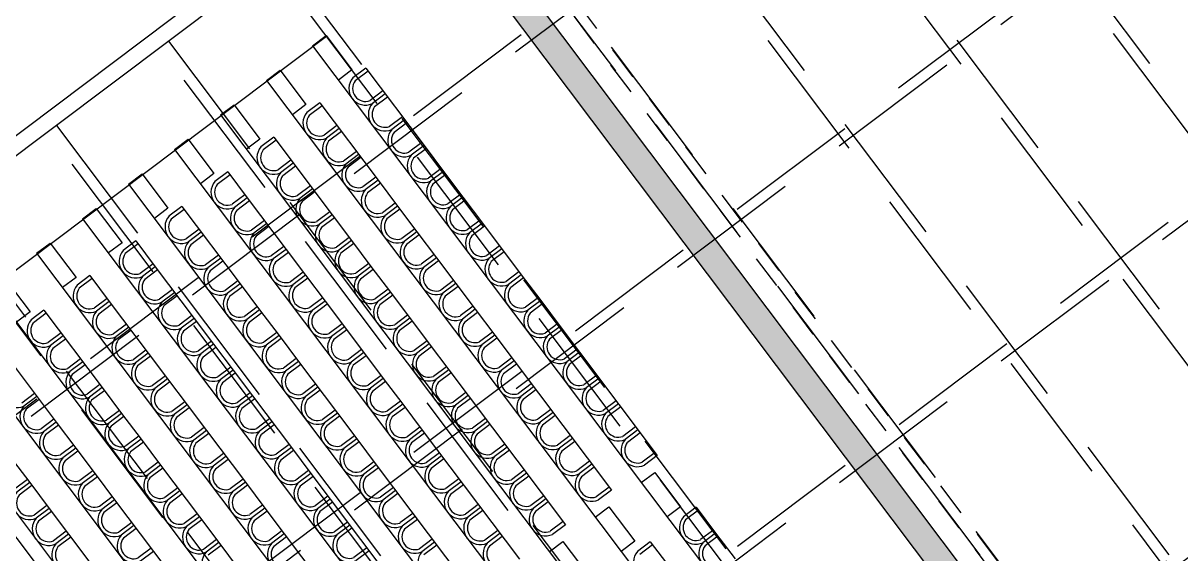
# Model space of a CAD drawing. Header units: millimetres. Extents: x -17017 to 2697, y 1903 to 18260.
# Drawn here: x -16983.347 to -16979.051, y 18229.676 to 18231.647 of the extents above; entities that cross this region are included whole.
import ezdxf

# ---------------------------------------------------------------- set-up
doc = ezdxf.new("R2010")
doc.units = ezdxf.units.MM
doc.linetypes.add('DASHED', pattern=[0.75, 0.5, -0.25])
doc.linetypes.add('HIDDEN2', pattern=[0.1875, 0.125, -0.0625])
doc.layers.add('1', color=7, linetype='Continuous')
doc.layers.add('red', color=1, linetype='Continuous')

msp = doc.modelspace()

# ---------------------------------------------------------------- hatches: boundary and pattern name
at = {"layer": '1'}
h = msp.add_hatch(dxfattribs=at)
h.set_pattern_fill('AR-CONC', color=256, scale=0.00122, angle=-53.0461)
h.set_pattern_definition([(356.953904, (-17859.29376, 18460.3556), (0.118080316, -0.189306723), [0.023241, -0.255651]), (301.953904, (-17859.29376, 18460.3556), (0.16041764, 0.17448658), [0.0185928, -0.20452151]), (47.40535, (-17859.28392, 18460.33982), (0.278497947, -0.01482015), [0.01975181, -0.2172701]), (353.138104, (-17859.24423, 18460.39286), (0.15782941, -0.29511704), [0.0348615, -0.3834765]), (43.58946, (-17859.23108, 18460.36827), (0.41534145, -0.0499816), [0.02962773, -0.32590544]), (298.138055, (-17859.24423, 18460.39286), (0.41534145, -0.0499816), [0.02788916, -0.30678087]), (327.953904, (-17859.23798, 18460.35878), (0.011497605, -0.222817153), [0.023241, -0.255651]), (272.953904, (-17859.23798, 18460.35878), (0.224897057, 0.074836633), [0.0185928, -0.2045208]), (18.40535, (-17859.23702, 18460.34021), (0.236394663, -0.14798052), [0.01975181, -0.217269724]), (344.453904, (-17859.29376, 18460.3556), (0.0847001555, 0.0590040615), [0, -0.20204176, 0, -0.2076196, 0, -0.2052955]), (314.453904, (-17859.29376, 18460.3556), (0.146676176, 0.008331254), [0, -0.11837416, 0, -0.19739356, 0, -0.0782447]), (274.453904, (-17859.3353, 18460.41082), (0.093861139, -0.13639239), [0, -0.07747, 0, -0.2417064, 0, -0.3207258]), (264.453904, (-17859.35393, 18460.43558), (0.133431357, -0.12576639), [0, -0.100711, 0, -0.16051784, 0, -0.2277618])])
h.paths.add_polyline_path([(-16981.2927, 18232.094), (-16981.3529, 18232.1739), (-16981.7045, 18231.9094), (-16978.5878, 18227.7665), (-16978.5079, 18227.8266), (-16981.5644, 18231.8896)])
h.paths.add_polyline_path([(-16981.3209, 18232.1979), (-16981.2608, 18232.118), (-16979.3269, 18233.5729), (-16976.2704, 18229.5099), (-16976.1904, 18229.57), (-16979.3071, 18233.7129)])

# ---------------------------------------------------------------- linework, layer by layer
for p, q in [((-16982.3851, 18231.973), (-16983.8135, 18230.8984)), ((-16982.3011, 18231.9611), (-16983.7775, 18230.8504)), ((-16978.5878, 18227.7665), (-16981.7045, 18231.9094)), ((-16978.5079, 18227.8266), (-16981.5644, 18231.8896)), ((-16984.6498, 18229.7715), (-16982.2213, 18231.5984)), ((-16982.2734, 18231.5628), (-16978.2286, 18226.1861)), ((-16982.0759, 18231.4798), (-16982.1235, 18231.4439)), ((-16982.0759, 18231.4798), (-16982.1235, 18231.444)), ((-16982.0674, 18231.4686), (-16982.1151, 18231.4327)), ((-16982.0759, 18231.4798), (-16981.8595, 18231.1921)), ((-16982.444, 18231.4344), (-16978.3992, 18226.0578)), ((-16982.0122, 18231.3951), (-16982.0598, 18231.3593)), ((-16982.0037, 18231.3839), (-16982.0514, 18231.348)), ((-16982.0037, 18231.3839), (-16982.0514, 18231.3481)), ((-16982.2465, 18231.3514), (-16982.2942, 18231.3156)), ((-16982.2465, 18231.3514), (-16982.2942, 18231.3156)), ((-16982.2381, 18231.3402), (-16982.2857, 18231.3044)), ((-16982.2465, 18231.3514), (-16982.0301, 18231.0638)), ((-16981.9953, 18231.3727), (-16982.043, 18231.3368)), ((-16982.6147, 18231.306), (-16978.5699, 18225.9294)), ((-16981.94, 18231.2992), (-16981.9877, 18231.2634)), ((-16982.1828, 18231.2668), (-16982.2305, 18231.2309)), ((-16982.1744, 18231.2555), (-16982.222, 18231.2197)), ((-16982.1744, 18231.2555), (-16982.222, 18231.2197)), ((-16981.9316, 18231.288), (-16981.9793, 18231.2522)), ((-16981.9316, 18231.288), (-16981.9793, 18231.2522)), ((-16981.9232, 18231.2768), (-16981.9708, 18231.241)), ((-16982.4171, 18231.2231), (-16982.4648, 18231.1872)), ((-16982.4171, 18231.2231), (-16982.4648, 18231.1872)), ((-16982.4087, 18231.2119), (-16982.4564, 18231.176)), ((-16982.4171, 18231.2231), (-16982.2007, 18230.9354)), ((-16982.1659, 18231.2443), (-16982.2136, 18231.2085)), ((-16982.7853, 18231.1777), (-16978.7405, 18225.801)), ((-16982.1107, 18231.1709), (-16982.1583, 18231.135)), ((-16981.8679, 18231.2033), (-16981.9155, 18231.1675)), ((-16981.8594, 18231.1921), (-16981.9071, 18231.1563)), ((-16981.8595, 18231.1921), (-16981.9071, 18231.1563)), ((-16981.851, 18231.1809), (-16981.8987, 18231.145)), ((-16981.8595, 18231.1921), (-16981.7873, 18231.0962)), ((-16982.3534, 18231.1384), (-16982.4011, 18231.1025)), ((-16982.345, 18231.1272), (-16982.3927, 18231.0913)), ((-16982.345, 18231.1272), (-16982.3927, 18231.0913)), ((-16982.1022, 18231.1597), (-16982.1499, 18231.1238)), ((-16982.1022, 18231.1597), (-16982.1499, 18231.1238)), ((-16982.0938, 18231.1484), (-16982.1415, 18231.1126)), ((-16982.5878, 18231.0947), (-16982.6354, 18231.0588)), ((-16982.5878, 18231.0947), (-16982.6354, 18231.0589)), ((-16982.5793, 18231.0835), (-16982.627, 18231.0476)), ((-16982.5878, 18231.0947), (-16982.5156, 18230.9988)), ((-16982.3366, 18231.116), (-16982.3842, 18231.0801)), ((-16981.7958, 18231.1074), (-16981.8434, 18231.0716)), ((-16981.7873, 18231.0962), (-16981.835, 18231.0604)), ((-16981.7873, 18231.0962), (-16981.835, 18231.0604)), ((-16981.7789, 18231.085), (-16981.8266, 18231.0491)), ((-16981.7873, 18231.0962), (-16981.7152, 18231.0003)), ((-16982.956, 18231.0493), (-16978.9111, 18225.6727)), ((-16982.2813, 18231.0425), (-16982.329, 18231.0066)), ((-16982.0385, 18231.075), (-16982.0862, 18231.0391)), ((-16982.0301, 18231.0638), (-16982.0778, 18231.0279)), ((-16982.0301, 18231.0638), (-16982.0777, 18231.0279)), ((-16982.0217, 18231.0525), (-16982.0693, 18231.0167)), ((-16982.0301, 18231.0637), (-16981.958, 18230.9678)), ((-16982.5241, 18231.01), (-16982.5717, 18230.9742)), ((-16982.5156, 18230.9988), (-16982.5633, 18230.9629)), ((-16982.5156, 18230.9988), (-16982.5633, 18230.963)), ((-16982.5156, 18230.9988), (-16982.3714, 18230.807)), ((-16982.2729, 18231.0313), (-16982.3205, 18230.9954)), ((-16982.2729, 18231.0313), (-16982.3205, 18230.9954)), ((-16982.2644, 18231.0201), (-16982.3121, 18230.9842)), ((-16981.7236, 18231.0115), (-16981.7713, 18230.9757)), ((-16981.7152, 18231.0003), (-16981.7629, 18230.9645)), ((-16981.7152, 18231.0003), (-16981.7629, 18230.9645)), ((-16981.7152, 18231.0003), (-16981.6431, 18230.9044)), ((-16982.7584, 18230.9663), (-16982.8061, 18230.9305)), ((-16982.7584, 18230.9663), (-16982.8061, 18230.9305)), ((-16982.75, 18230.9551), (-16982.7976, 18230.9193)), ((-16982.7584, 18230.9663), (-16982.542, 18230.6786)), ((-16982.5072, 18230.9876), (-16982.5549, 18230.9517)), ((-16981.9664, 18230.9791), (-16982.0141, 18230.9432)), ((-16981.958, 18230.9679), (-16982.0056, 18230.932)), ((-16981.958, 18230.9678), (-16982.0056, 18230.932)), ((-16981.9495, 18230.9566), (-16981.9972, 18230.9208)), ((-16981.958, 18230.9678), (-16981.8858, 18230.8719)), ((-16981.7068, 18230.9891), (-16981.7544, 18230.9532)), ((-16983.1266, 18230.9209), (-16979.0818, 18225.5443)), ((-16982.4519, 18230.9141), (-16982.4996, 18230.8783)), ((-16982.2092, 18230.9466), (-16982.2568, 18230.9107)), ((-16982.2007, 18230.9354), (-16982.2484, 18230.8995)), ((-16982.2007, 18230.9354), (-16982.2484, 18230.8995)), ((-16982.1923, 18230.9242), (-16982.24, 18230.8883)), ((-16982.2007, 18230.9354), (-16982.1286, 18230.8395)), ((-16981.6515, 18230.9156), (-16981.6992, 18230.8798)), ((-16982.6947, 18230.8816), (-16982.7424, 18230.8458)), ((-16982.6863, 18230.8704), (-16982.7339, 18230.8346)), ((-16982.6863, 18230.8704), (-16982.7339, 18230.8346)), ((-16982.4435, 18230.9029), (-16982.4912, 18230.8671)), ((-16982.4435, 18230.9029), (-16982.4912, 18230.8671)), ((-16982.4351, 18230.8917), (-16982.4827, 18230.8558)), ((-16981.8943, 18230.8832), (-16981.9419, 18230.8473)), ((-16981.8858, 18230.872), (-16981.9335, 18230.8361)), ((-16981.8858, 18230.8719), (-16981.9335, 18230.8361)), ((-16981.8858, 18230.8719), (-16981.8137, 18230.776)), ((-16981.6431, 18230.9044), (-16981.6907, 18230.8686)), ((-16981.643, 18230.9044), (-16981.6907, 18230.8686)), ((-16981.6346, 18230.8932), (-16981.6823, 18230.8574)), ((-16981.6431, 18230.9044), (-16981.4988, 18230.7126)), ((-16982.9289, 18230.8381), (-16982.9766, 18230.8022)), ((-16982.9289, 18230.8381), (-16982.9766, 18230.8022)), ((-16982.9205, 18230.8269), (-16982.9681, 18230.791)), ((-16982.9289, 18230.8381), (-16982.8568, 18230.7422)), ((-16982.6778, 18230.8592), (-16982.7255, 18230.8234)), ((-16982.137, 18230.8507), (-16982.1847, 18230.8148)), ((-16982.1286, 18230.8395), (-16982.1763, 18230.8036)), ((-16982.1286, 18230.8395), (-16982.1763, 18230.8036)), ((-16982.1202, 18230.8283), (-16982.1678, 18230.7924)), ((-16982.1286, 18230.8395), (-16982.0565, 18230.7436)), ((-16981.8774, 18230.8607), (-16981.9251, 18230.8249)), ((-16983.2972, 18230.7926), (-16979.2524, 18225.4159)), ((-16982.6226, 18230.7858), (-16982.6702, 18230.7499)), ((-16982.3798, 18230.8182), (-16982.4275, 18230.7824)), ((-16982.3714, 18230.807), (-16982.419, 18230.7712)), ((-16982.3714, 18230.807), (-16982.419, 18230.7712)), ((-16982.3629, 18230.7958), (-16982.4106, 18230.7599)), ((-16982.3714, 18230.807), (-16982.2992, 18230.7111)), ((-16981.8221, 18230.7873), (-16981.8698, 18230.7514)), ((-16981.5793, 18230.8197), (-16981.627, 18230.7839)), ((-16981.5709, 18230.8085), (-16981.6186, 18230.7727)), ((-16981.5709, 18230.8085), (-16981.6186, 18230.7727)), ((-16981.5625, 18230.7973), (-16981.6101, 18230.7615)), ((-16982.8652, 18230.7534), (-16982.9128, 18230.7175)), ((-16982.8569, 18230.7421), (-16982.9046, 18230.7062)), ((-16982.8569, 18230.7421), (-16982.9046, 18230.7062)), ((-16982.8569, 18230.7421), (-16982.7126, 18230.5503)), ((-16982.6141, 18230.7746), (-16982.6618, 18230.7387)), ((-16982.6141, 18230.7746), (-16982.6618, 18230.7387)), ((-16982.6057, 18230.7633), (-16982.6534, 18230.7275)), ((-16982.0649, 18230.7548), (-16982.1126, 18230.7189)), ((-16982.0565, 18230.7436), (-16982.1041, 18230.7077)), ((-16982.0565, 18230.7436), (-16982.1041, 18230.7077)), ((-16982.0565, 18230.7436), (-16981.9843, 18230.6477)), ((-16981.8137, 18230.7761), (-16981.8614, 18230.7402)), ((-16981.8137, 18230.7761), (-16981.8613, 18230.7402)), ((-16981.8053, 18230.7648), (-16981.8529, 18230.729)), ((-16981.8137, 18230.7761), (-16981.6694, 18230.5843)), ((-16983.0997, 18230.7096), (-16983.1473, 18230.6737)), ((-16983.0997, 18230.7096), (-16983.1473, 18230.6738)), ((-16983.0912, 18230.6984), (-16983.1389, 18230.6625)), ((-16983.0997, 18230.7096), (-16983.0275, 18230.6137)), ((-16982.8485, 18230.7309), (-16982.8961, 18230.695)), ((-16982.3077, 18230.7223), (-16982.3553, 18230.6865)), ((-16982.2992, 18230.7111), (-16982.3469, 18230.6753)), ((-16982.2992, 18230.7111), (-16982.3469, 18230.6753)), ((-16982.2908, 18230.6999), (-16982.3385, 18230.664)), ((-16982.2992, 18230.7111), (-16982.2271, 18230.6152)), ((-16982.048, 18230.7324), (-16982.0957, 18230.6965)), ((-16981.5072, 18230.7238), (-16981.5549, 18230.688)), ((-16981.4988, 18230.7126), (-16981.5464, 18230.6768)), ((-16981.4988, 18230.7126), (-16981.5464, 18230.6768)), ((-16981.4904, 18230.7014), (-16981.538, 18230.6656)), ((-16981.4988, 18230.7126), (-16981.4266, 18230.6167)), ((-16983.4679, 18230.6642), (-16979.4231, 18225.2876)), ((-16982.7932, 18230.6574), (-16982.8409, 18230.6215)), ((-16982.5504, 18230.6899), (-16982.5981, 18230.654)), ((-16982.542, 18230.6787), (-16982.5897, 18230.6428)), ((-16982.542, 18230.6786), (-16982.5897, 18230.6428)), ((-16982.5336, 18230.6674), (-16982.5812, 18230.6316)), ((-16982.542, 18230.6786), (-16982.4699, 18230.5827)), ((-16981.9928, 18230.6589), (-16982.0404, 18230.623)), ((-16981.75, 18230.6914), (-16981.7976, 18230.6555)), ((-16981.7415, 18230.6802), (-16981.7892, 18230.6443)), ((-16981.7415, 18230.6802), (-16981.7892, 18230.6443)), ((-16981.7331, 18230.6689), (-16981.7808, 18230.6331)), ((-16983.036, 18230.6249), (-16983.0836, 18230.5891)), ((-16983.0275, 18230.6137), (-16983.0752, 18230.5778)), ((-16983.0275, 18230.6137), (-16983.0752, 18230.5779)), ((-16983.0275, 18230.6137), (-16982.8833, 18230.4219)), ((-16982.7848, 18230.6462), (-16982.8324, 18230.6103)), ((-16982.7848, 18230.6462), (-16982.8324, 18230.6103)), ((-16982.7763, 18230.635), (-16982.824, 18230.5991)), ((-16982.2355, 18230.6264), (-16982.2832, 18230.5906)), ((-16982.2271, 18230.6152), (-16982.2748, 18230.5794)), ((-16982.2271, 18230.6152), (-16982.2748, 18230.5794)), ((-16982.2271, 18230.6152), (-16982.155, 18230.5193)), ((-16981.9843, 18230.6477), (-16982.032, 18230.6118)), ((-16981.9843, 18230.6477), (-16982.032, 18230.6118)), ((-16981.9759, 18230.6365), (-16982.0235, 18230.6006)), ((-16981.9843, 18230.6477), (-16981.84, 18230.4559)), ((-16981.4351, 18230.6279), (-16981.4827, 18230.5921)), ((-16981.4266, 18230.6167), (-16981.4743, 18230.5809)), ((-16981.4266, 18230.6167), (-16981.4743, 18230.5809)), ((-16981.4266, 18230.6167), (-16981.3545, 18230.5208)), ((-16983.2703, 18230.5812), (-16983.318, 18230.5454)), ((-16983.2703, 18230.5812), (-16983.318, 18230.5454)), ((-16983.2619, 18230.57), (-16983.3095, 18230.5342)), ((-16983.2703, 18230.5812), (-16983.0539, 18230.2935)), ((-16983.0191, 18230.6025), (-16983.0668, 18230.5666)), ((-16982.4783, 18230.594), (-16982.526, 18230.5581)), ((-16982.4699, 18230.5828), (-16982.5175, 18230.5469)), ((-16982.4699, 18230.5827), (-16982.5175, 18230.5469)), ((-16982.4614, 18230.5715), (-16982.5091, 18230.5357)), ((-16982.4699, 18230.5827), (-16982.3977, 18230.4868)), ((-16982.2187, 18230.604), (-16982.2663, 18230.5681)), ((-16981.6778, 18230.5955), (-16981.7255, 18230.5596)), ((-16981.6694, 18230.5843), (-16981.7171, 18230.5484)), ((-16981.6694, 18230.5843), (-16981.7171, 18230.5484)), ((-16981.661, 18230.573), (-16981.7086, 18230.5372)), ((-16981.6694, 18230.5843), (-16981.5973, 18230.4884)), ((-16981.4182, 18230.6055), (-16981.4659, 18230.5697)), ((-16983.6385, 18230.5358), (-16979.5937, 18225.1592)), ((-16982.9638, 18230.529), (-16983.0115, 18230.4932)), ((-16982.7211, 18230.5615), (-16982.7687, 18230.5256)), ((-16982.7126, 18230.5503), (-16982.7603, 18230.5144)), ((-16982.7126, 18230.5503), (-16982.7603, 18230.5144)), ((-16982.7042, 18230.5391), (-16982.7519, 18230.5032)), ((-16982.7126, 18230.5503), (-16982.6405, 18230.4544)), ((-16982.1634, 18230.5305), (-16982.2111, 18230.4947)), ((-16981.9206, 18230.563), (-16981.9683, 18230.5272)), ((-16981.9122, 18230.5518), (-16981.9598, 18230.5159)), ((-16981.9122, 18230.5518), (-16981.9598, 18230.5159)), ((-16981.9038, 18230.5406), (-16981.9514, 18230.5047)), ((-16981.3629, 18230.5321), (-16981.4106, 18230.4962)), ((-16983.2066, 18230.4965), (-16983.2543, 18230.4607)), ((-16983.1982, 18230.4853), (-16983.2458, 18230.4495)), ((-16983.1982, 18230.4853), (-16983.2458, 18230.4495)), ((-16982.9554, 18230.5178), (-16983.0031, 18230.482)), ((-16982.9554, 18230.5178), (-16983.0031, 18230.482)), ((-16982.947, 18230.5066), (-16982.9946, 18230.4707)), ((-16982.4062, 18230.4981), (-16982.4538, 18230.4622)), ((-16982.3977, 18230.4869), (-16982.4454, 18230.451)), ((-16982.3977, 18230.4868), (-16982.4454, 18230.451)), ((-16982.3977, 18230.4868), (-16982.3256, 18230.3909)), ((-16982.155, 18230.5193), (-16982.2026, 18230.4835)), ((-16982.1549, 18230.5193), (-16982.2026, 18230.4835)), ((-16982.1465, 18230.5081), (-16982.1942, 18230.4723)), ((-16982.155, 18230.5193), (-16982.0107, 18230.3275)), ((-16981.6057, 18230.4996), (-16981.6534, 18230.4637)), ((-16981.5973, 18230.4884), (-16981.6449, 18230.4525)), ((-16981.5973, 18230.4884), (-16981.6449, 18230.4525)), ((-16981.5973, 18230.4884), (-16981.5251, 18230.3925)), ((-16981.3545, 18230.5209), (-16981.4021, 18230.485)), ((-16981.3545, 18230.5209), (-16981.4021, 18230.485)), ((-16981.346, 18230.5096), (-16981.3937, 18230.4738)), ((-16981.3545, 18230.5209), (-16981.2823, 18230.425)), ((-16983.441, 18230.4529), (-16983.2245, 18230.1652)), ((-16983.1897, 18230.4741), (-16983.2374, 18230.4383)), ((-16982.6489, 18230.4656), (-16982.6966, 18230.4297)), ((-16982.6405, 18230.4544), (-16982.6882, 18230.4185)), ((-16982.6405, 18230.4544), (-16982.6882, 18230.4185)), ((-16982.6321, 18230.4432), (-16982.6797, 18230.4073)), ((-16982.6405, 18230.4544), (-16982.5684, 18230.3585)), ((-16982.3893, 18230.4756), (-16982.437, 18230.4398)), ((-16981.8485, 18230.4671), (-16981.8961, 18230.4313)), ((-16981.84, 18230.4559), (-16981.8877, 18230.42)), ((-16981.84, 18230.4559), (-16981.8877, 18230.42)), ((-16981.8316, 18230.4447), (-16981.8793, 18230.4088)), ((-16981.8401, 18230.4559), (-16981.7679, 18230.36)), ((-16981.5888, 18230.4772), (-16981.6365, 18230.4413)), ((-16983.8091, 18230.4075), (-16979.7643, 18225.0308)), ((-16983.1345, 18230.4007), (-16983.1821, 18230.3648)), ((-16982.8917, 18230.4331), (-16982.9394, 18230.3973)), ((-16982.8833, 18230.4219), (-16982.9309, 18230.3861)), ((-16982.8833, 18230.4219), (-16982.9309, 18230.3861)), ((-16982.8748, 18230.4107), (-16982.9225, 18230.3748)), ((-16982.8833, 18230.4219), (-16982.8111, 18230.326)), ((-16982.334, 18230.4022), (-16982.3817, 18230.3663)), ((-16982.0913, 18230.4346), (-16982.1389, 18230.3988)), ((-16982.0828, 18230.4234), (-16982.1305, 18230.3876)), ((-16982.0828, 18230.4234), (-16982.1305, 18230.3876)), ((-16982.0744, 18230.4122), (-16982.122, 18230.3764)), ((-16981.5336, 18230.4037), (-16981.5812, 18230.3678)), ((-16981.2908, 18230.4362), (-16981.3384, 18230.4003)), ((-16981.2823, 18230.425), (-16981.33, 18230.3891)), ((-16981.2823, 18230.425), (-16981.33, 18230.3891)), ((-16981.2739, 18230.4137), (-16981.3216, 18230.3779)), ((-16981.2823, 18230.425), (-16980.9938, 18230.0414)), ((-16983.126, 18230.3894), (-16983.1737, 18230.3536)), ((-16983.126, 18230.3894), (-16983.1737, 18230.3536)), ((-16983.1176, 18230.3782), (-16983.1653, 18230.3424)), ((-16982.5768, 18230.3697), (-16982.6245, 18230.3338)), ((-16982.5684, 18230.3585), (-16982.616, 18230.3226)), ((-16982.5684, 18230.3585), (-16982.616, 18230.3226)), ((-16982.5684, 18230.3585), (-16982.4962, 18230.2626)), ((-16982.3256, 18230.391), (-16982.3733, 18230.3551)), ((-16982.3256, 18230.391), (-16982.3733, 18230.3551)), ((-16982.3172, 18230.3797), (-16982.3648, 18230.3439)), ((-16982.3256, 18230.391), (-16982.1813, 18230.1992)), ((-16981.7763, 18230.3712), (-16981.824, 18230.3354)), ((-16981.7679, 18230.36), (-16981.8156, 18230.3241)), ((-16981.7679, 18230.36), (-16981.8156, 18230.3242)), ((-16981.7679, 18230.36), (-16981.6958, 18230.2641)), ((-16981.5251, 18230.3925), (-16981.5728, 18230.3566)), ((-16981.5251, 18230.3925), (-16981.5728, 18230.3566)), ((-16981.5167, 18230.3813), (-16981.5643, 18230.3454)), ((-16981.5251, 18230.3925), (-16981.1644, 18229.913)), ((-16982.8196, 18230.3372), (-16982.8672, 18230.3014)), ((-16982.8111, 18230.326), (-16982.8588, 18230.2902)), ((-16982.8111, 18230.326), (-16982.8588, 18230.2902)), ((-16982.8027, 18230.3148), (-16982.8504, 18230.2789)), ((-16982.8111, 18230.326), (-16982.739, 18230.2301)), ((-16982.5599, 18230.3473), (-16982.6076, 18230.3114)), ((-16982.0191, 18230.3387), (-16982.0668, 18230.3029)), ((-16982.0107, 18230.3275), (-16982.0583, 18230.2917)), ((-16982.0107, 18230.3275), (-16982.0583, 18230.2917)), ((-16982.0023, 18230.3163), (-16982.0499, 18230.2805)), ((-16982.0107, 18230.3275), (-16981.9385, 18230.2316)), ((-16981.7595, 18230.3488), (-16981.8071, 18230.3129)), ((-16981.4614, 18230.3078), (-16981.5091, 18230.2719)), ((-16981.2186, 18230.3403), (-16981.2663, 18230.3044)), ((-16981.2102, 18230.3291), (-16981.2579, 18230.2932)), ((-16981.2102, 18230.3291), (-16981.2579, 18230.2932)), ((-16981.2018, 18230.3179), (-16981.2494, 18230.282)), ((-16983.3051, 18230.2723), (-16983.3528, 18230.2364)), ((-16983.0623, 18230.3048), (-16983.11, 18230.2689)), ((-16983.0539, 18230.2936), (-16983.1016, 18230.2577)), ((-16983.0539, 18230.2935), (-16983.1016, 18230.2577)), ((-16983.0455, 18230.2823), (-16983.0931, 18230.2465)), ((-16983.0539, 18230.2935), (-16982.9818, 18230.1976)), ((-16982.5047, 18230.2738), (-16982.5523, 18230.2379)), ((-16982.2619, 18230.3063), (-16982.3095, 18230.2704)), ((-16982.2534, 18230.2951), (-16982.3011, 18230.2592)), ((-16982.2534, 18230.2951), (-16982.3011, 18230.2592)), ((-16982.245, 18230.2838), (-16982.2927, 18230.248)), ((-16981.7042, 18230.2753), (-16981.7519, 18230.2395)), ((-16981.453, 18230.2966), (-16981.5006, 18230.2607)), ((-16981.453, 18230.2966), (-16981.5006, 18230.2607)), ((-16981.4445, 18230.2854), (-16981.4922, 18230.2495)), ((-16983.2967, 18230.2611), (-16983.3443, 18230.2252)), ((-16983.2967, 18230.2611), (-16983.3443, 18230.2252)), ((-16983.2882, 18230.2499), (-16983.3359, 18230.214)), ((-16982.7474, 18230.2413), (-16982.7951, 18230.2055)), ((-16982.739, 18230.2301), (-16982.7867, 18230.1943)), ((-16982.739, 18230.2301), (-16982.7867, 18230.1943)), ((-16982.739, 18230.2301), (-16982.6669, 18230.1342)), ((-16982.4962, 18230.2626), (-16982.5439, 18230.2267)), ((-16982.4962, 18230.2626), (-16982.5439, 18230.2267)), ((-16982.4878, 18230.2514), (-16982.5355, 18230.2155)), ((-16982.4962, 18230.2626), (-16982.3519, 18230.0708)), ((-16981.947, 18230.2428), (-16981.9946, 18230.207)), ((-16981.9385, 18230.2316), (-16981.9862, 18230.1958)), ((-16981.9385, 18230.2316), (-16981.9862, 18230.1958)), ((-16981.9385, 18230.2316), (-16981.8664, 18230.1357)), ((-16981.6958, 18230.2641), (-16981.7434, 18230.2283)), ((-16981.6957, 18230.2641), (-16981.7434, 18230.2283)), ((-16981.6873, 18230.2529), (-16981.735, 18230.2171)), ((-16981.6958, 18230.2641), (-16981.335, 18229.7846)), ((-16981.1465, 18230.2444), (-16981.1942, 18230.2085)), ((-16981.1381, 18230.2332), (-16981.1857, 18230.1973)), ((-16981.1381, 18230.2332), (-16981.1857, 18230.1973)), ((-16981.1296, 18230.222), (-16981.1773, 18230.1861)), ((-16982.9902, 18230.2089), (-16983.0379, 18230.173)), ((-16982.9818, 18230.1977), (-16983.0294, 18230.1618)), ((-16982.9818, 18230.1976), (-16983.0294, 18230.1618)), ((-16982.9733, 18230.1864), (-16983.021, 18230.1506)), ((-16982.9818, 18230.1976), (-16982.9096, 18230.1017)), ((-16982.7306, 18230.2189), (-16982.7782, 18230.183)), ((-16982.1897, 18230.2104), (-16982.2374, 18230.1745)), ((-16982.1813, 18230.1992), (-16982.229, 18230.1633)), ((-16982.1813, 18230.1992), (-16982.229, 18230.1633)), ((-16982.1729, 18230.1879), (-16982.2205, 18230.1521)), ((-16982.1813, 18230.1992), (-16982.1092, 18230.1033)), ((-16981.9301, 18230.2204), (-16981.9778, 18230.1846)), ((-16981.632, 18230.1794), (-16981.6797, 18230.1436)), ((-16981.3893, 18230.2119), (-16981.4369, 18230.1761)), ((-16981.3808, 18230.2007), (-16981.4285, 18230.1648)), ((-16981.3808, 18230.2007), (-16981.4285, 18230.1648)), ((-16981.3724, 18230.1895), (-16981.4201, 18230.1536)), ((-16983.233, 18230.1764), (-16983.2806, 18230.1405)), ((-16983.2245, 18230.1652), (-16983.2722, 18230.1293)), ((-16983.2245, 18230.1652), (-16983.2722, 18230.1293)), ((-16983.2161, 18230.154), (-16983.2638, 18230.1181)), ((-16983.2245, 18230.1652), (-16983.1524, 18230.0693)), ((-16982.6753, 18230.1454), (-16982.723, 18230.1096)), ((-16982.4325, 18230.1779), (-16982.4802, 18230.142)), ((-16982.4241, 18230.1667), (-16982.4717, 18230.1308)), ((-16982.4241, 18230.1667), (-16982.4717, 18230.1308)), ((-16982.4157, 18230.1555), (-16982.4633, 18230.1196)), ((-16981.8748, 18230.147), (-16981.9225, 18230.1111)), ((-16981.8664, 18230.1357), (-16981.9141, 18230.0999)), ((-16981.8664, 18230.1358), (-16981.914, 18230.0999)), ((-16981.8664, 18230.1357), (-16981.5057, 18229.6563)), ((-16981.6236, 18230.1682), (-16981.6713, 18230.1324)), ((-16981.6236, 18230.1682), (-16981.6713, 18230.1324)), ((-16981.6152, 18230.157), (-16981.6628, 18230.1212)), ((-16981.0744, 18230.1485), (-16981.122, 18230.1126)), ((-16981.0659, 18230.1373), (-16981.1136, 18230.1014)), ((-16981.0659, 18230.1373), (-16981.1136, 18230.1014)), ((-16982.9181, 18230.113), (-16982.9657, 18230.0771)), ((-16982.9096, 18230.1018), (-16982.9573, 18230.0659)), ((-16982.9096, 18230.1017), (-16982.9573, 18230.0659)), ((-16982.9097, 18230.1017), (-16982.8375, 18230.0058)), ((-16982.6669, 18230.1342), (-16982.7145, 18230.0984)), ((-16982.6669, 18230.1342), (-16982.7145, 18230.0984)), ((-16982.6584, 18230.123), (-16982.7061, 18230.0872)), ((-16982.6669, 18230.1342), (-16982.5226, 18229.9424)), ((-16982.1176, 18230.1145), (-16982.1653, 18230.0786)), ((-16982.1092, 18230.1033), (-16982.1568, 18230.0674)), ((-16982.1092, 18230.1033), (-16982.1568, 18230.0674)), ((-16982.1092, 18230.1033), (-16982.037, 18230.0074)), ((-16981.858, 18230.1245), (-16981.9056, 18230.0887)), ((-16981.3171, 18230.116), (-16981.3648, 18230.0802)), ((-16981.3087, 18230.1048), (-16981.3564, 18230.0689)), ((-16981.3087, 18230.1048), (-16981.3564, 18230.0689)), ((-16981.3003, 18230.0936), (-16981.3479, 18230.0577)), ((-16981.0575, 18230.1261), (-16981.1051, 18230.0902)), ((-16983.1608, 18230.0805), (-16983.2085, 18230.0446)), ((-16983.1524, 18230.0693), (-16983.2001, 18230.0334)), ((-16983.1524, 18230.0693), (-16983.2001, 18230.0334)), ((-16983.144, 18230.0581), (-16983.1916, 18230.0222)), ((-16983.1524, 18230.0693), (-16983.0803, 18229.9734)), ((-16982.9012, 18230.0905), (-16982.9489, 18230.0547)), ((-16982.3604, 18230.082), (-16982.408, 18230.0462)), ((-16982.3519, 18230.0708), (-16982.3996, 18230.0349)), ((-16982.3519, 18230.0708), (-16982.3996, 18230.0349)), ((-16982.3435, 18230.0596), (-16982.3912, 18230.0237)), ((-16982.352, 18230.0708), (-16982.2798, 18229.9749)), ((-16982.1007, 18230.0921), (-16982.1484, 18230.0562)), ((-16981.8027, 18230.0511), (-16981.8503, 18230.0152)), ((-16981.5599, 18230.0835), (-16981.6076, 18230.0477)), ((-16981.5515, 18230.0723), (-16981.5991, 18230.0365)), ((-16981.5515, 18230.0723), (-16981.5991, 18230.0365)), ((-16981.543, 18230.0611), (-16981.5907, 18230.0253)), ((-16981.0022, 18230.0526), (-16981.0499, 18230.0167)), ((-16983.3952, 18230.0368), (-16983.323, 18229.9409)), ((-16982.8459, 18230.0171), (-16982.8936, 18229.9812)), ((-16982.6032, 18230.0495), (-16982.6508, 18230.0137)), ((-16982.5947, 18230.0383), (-16982.6424, 18230.0025)), ((-16982.5947, 18230.0383), (-16982.6424, 18230.0025)), ((-16982.5863, 18230.0271), (-16982.6339, 18229.9913)), ((-16982.0455, 18230.0186), (-16982.0931, 18229.9827)), ((-16982.037, 18230.0074), (-16982.0847, 18229.9715)), ((-16982.037, 18230.0074), (-16982.0847, 18229.9715)), ((-16982.037, 18230.0074), (-16981.6763, 18229.5279)), ((-16981.7942, 18230.0399), (-16981.8419, 18230.004)), ((-16981.7942, 18230.0399), (-16981.8419, 18230.004)), ((-16981.7858, 18230.0286), (-16981.8335, 18229.9928)), ((-16981.245, 18230.0201), (-16981.2926, 18229.9843)), ((-16981.2365, 18230.0089), (-16981.2842, 18229.9731)), ((-16981.2365, 18230.0089), (-16981.2842, 18229.9731)), ((-16980.9938, 18230.0414), (-16981.0414, 18230.0055)), ((-16983.0887, 18229.9846), (-16983.1364, 18229.9487)), ((-16983.0803, 18229.9734), (-16983.1279, 18229.9375)), ((-16983.0803, 18229.9734), (-16983.1279, 18229.9375)), ((-16983.0803, 18229.9734), (-16983.0081, 18229.8775)), ((-16982.8375, 18230.0059), (-16982.8852, 18229.97)), ((-16982.8375, 18230.0058), (-16982.8852, 18229.97)), ((-16982.8291, 18229.9946), (-16982.8767, 18229.9588)), ((-16982.8375, 18230.0058), (-16982.6932, 18229.8141)), ((-16982.2883, 18229.9861), (-16982.3359, 18229.9503)), ((-16982.2798, 18229.9749), (-16982.3275, 18229.939)), ((-16982.2798, 18229.9749), (-16982.3275, 18229.939)), ((-16982.2714, 18229.9637), (-16982.319, 18229.9278)), ((-16982.2798, 18229.9749), (-16982.2077, 18229.879)), ((-16982.0286, 18229.9962), (-16982.0762, 18229.9603)), ((-16981.4878, 18229.9876), (-16981.5354, 18229.9518)), ((-16981.4793, 18229.9764), (-16981.527, 18229.9406)), ((-16981.4793, 18229.9764), (-16981.527, 18229.9406)), ((-16981.4709, 18229.9652), (-16981.5186, 18229.9294)), ((-16981.2281, 18229.9977), (-16981.2758, 18229.9618)), ((-16983.3315, 18229.9521), (-16983.3791, 18229.9163)), ((-16983.323, 18229.9409), (-16983.3707, 18229.9051)), ((-16983.323, 18229.9409), (-16983.3707, 18229.9051)), ((-16983.3146, 18229.9297), (-16983.3623, 18229.8938)), ((-16983.3231, 18229.9409), (-16983.2509, 18229.845)), ((-16983.0719, 18229.9622), (-16983.1195, 18229.9263)), ((-16982.7738, 18229.9212), (-16982.8214, 18229.8853)), ((-16982.531, 18229.9536), (-16982.5787, 18229.9178)), ((-16982.5226, 18229.9424), (-16982.5702, 18229.9066)), ((-16982.5226, 18229.9424), (-16982.5702, 18229.9066)), ((-16982.5142, 18229.9312), (-16982.5618, 18229.8954)), ((-16982.5226, 18229.9424), (-16982.4505, 18229.8465)), ((-16981.9733, 18229.9227), (-16982.021, 18229.8868)), ((-16981.7305, 18229.9552), (-16981.7782, 18229.9193)), ((-16981.7221, 18229.944), (-16981.7698, 18229.9081)), ((-16981.7221, 18229.944), (-16981.7698, 18229.9081)), ((-16981.7137, 18229.9327), (-16981.7613, 18229.8969)), ((-16981.1728, 18229.9242), (-16981.2205, 18229.8884)), ((-16983.0166, 18229.8887), (-16983.0642, 18229.8528)), ((-16982.7653, 18229.91), (-16982.813, 18229.8741)), ((-16982.7653, 18229.91), (-16982.813, 18229.8741)), ((-16982.7569, 18229.8987), (-16982.8046, 18229.8629)), ((-16982.2161, 18229.8902), (-16982.2638, 18229.8544)), ((-16982.2077, 18229.879), (-16982.2553, 18229.8432)), ((-16982.2076, 18229.879), (-16982.2553, 18229.8432)), ((-16982.2077, 18229.879), (-16981.847, 18229.3995)), ((-16981.9649, 18229.9115), (-16982.0125, 18229.8756)), ((-16981.9649, 18229.9115), (-16982.0125, 18229.8756)), ((-16981.9564, 18229.9003), (-16982.0041, 18229.8644)), ((-16981.4156, 18229.8917), (-16981.4633, 18229.8559)), ((-16981.4072, 18229.8805), (-16981.4548, 18229.8447)), ((-16981.4072, 18229.8805), (-16981.4548, 18229.8447)), ((-16981.1644, 18229.913), (-16981.2121, 18229.8772)), ((-16983.2593, 18229.8562), (-16983.307, 18229.8204)), ((-16983.2509, 18229.845), (-16983.2986, 18229.8092)), ((-16983.2509, 18229.845), (-16983.2986, 18229.8091)), ((-16983.2509, 18229.845), (-16983.1788, 18229.7491)), ((-16983.0081, 18229.8775), (-16983.0558, 18229.8416)), ((-16983.0081, 18229.8775), (-16983.0558, 18229.8416)), ((-16982.9997, 18229.8663), (-16983.0474, 18229.8304)), ((-16983.0081, 18229.8775), (-16982.8639, 18229.6857)), ((-16982.4589, 18229.8577), (-16982.5065, 18229.8219)), ((-16982.4504, 18229.8465), (-16982.4981, 18229.8107)), ((-16982.4504, 18229.8465), (-16982.4981, 18229.8107)), ((-16982.442, 18229.8353), (-16982.4897, 18229.7995)), ((-16982.4504, 18229.8465), (-16982.3783, 18229.7506)), ((-16982.1992, 18229.8678), (-16982.2469, 18229.832)), ((-16981.6584, 18229.8593), (-16981.7061, 18229.8234)), ((-16981.65, 18229.8481), (-16981.6976, 18229.8122)), ((-16981.65, 18229.8481), (-16981.6976, 18229.8122)), ((-16981.6415, 18229.8369), (-16981.6892, 18229.801)), ((-16981.3988, 18229.8693), (-16981.4464, 18229.8335)), ((-16980.8495, 18229.8496), (-16980.8971, 18229.8137)), ((-16980.8495, 18229.8496), (-16980.8971, 18229.8137)), ((-16980.8411, 18229.8384), (-16980.8887, 18229.8025)), ((-16980.8495, 18229.8496), (-16980.7773, 18229.7537)), ((-16983.2425, 18229.8338), (-16983.2901, 18229.7979)), ((-16982.9444, 18229.7928), (-16982.9921, 18229.7569)), ((-16982.7017, 18229.8253), (-16982.7493, 18229.7894)), ((-16982.6932, 18229.8141), (-16982.7409, 18229.7782)), ((-16982.6932, 18229.8141), (-16982.7409, 18229.7782)), ((-16982.6848, 18229.8028), (-16982.7325, 18229.767)), ((-16982.6932, 18229.8141), (-16982.6211, 18229.7182)), ((-16982.1439, 18229.7943), (-16982.1916, 18229.7585)), ((-16981.9012, 18229.8268), (-16981.9488, 18229.791)), ((-16981.8927, 18229.8156), (-16981.9404, 18229.7797)), ((-16981.8927, 18229.8156), (-16981.9404, 18229.7797)), ((-16981.8843, 18229.8044), (-16981.932, 18229.7685)), ((-16981.3435, 18229.7959), (-16981.3911, 18229.76)), ((-16983.1872, 18229.7603), (-16983.2349, 18229.7245)), ((-16983.1788, 18229.7491), (-16983.2264, 18229.7133)), ((-16983.1788, 18229.7491), (-16983.2264, 18229.7133)), ((-16983.1788, 18229.7491), (-16983.0345, 18229.5573)), ((-16982.936, 18229.7816), (-16982.9836, 18229.7457)), ((-16982.936, 18229.7816), (-16982.9836, 18229.7457)), ((-16982.9276, 18229.7704), (-16982.9752, 18229.7345)), ((-16982.3867, 18229.7618), (-16982.4344, 18229.726)), ((-16982.3783, 18229.7506), (-16982.426, 18229.7148)), ((-16982.3783, 18229.7507), (-16982.4259, 18229.7148)), ((-16982.3783, 18229.7506), (-16982.0176, 18229.2712)), ((-16982.1355, 18229.7831), (-16982.1832, 18229.7473)), ((-16982.1355, 18229.7831), (-16982.1832, 18229.7473)), ((-16982.1271, 18229.7719), (-16982.1747, 18229.7361)), ((-16981.5863, 18229.7634), (-16981.6339, 18229.7275)), ((-16981.5778, 18229.7522), (-16981.6255, 18229.7163)), ((-16981.5778, 18229.7522), (-16981.6255, 18229.7163)), ((-16981.335, 18229.7847), (-16981.3827, 18229.7488)), ((-16980.7858, 18229.7649), (-16980.8334, 18229.7291)), ((-16980.7773, 18229.7537), (-16980.825, 18229.7179)), ((-16980.7773, 18229.7537), (-16980.825, 18229.7178)), ((-16980.7774, 18229.7537), (-16980.7052, 18229.6578)), ((-16983.1703, 18229.7379), (-16983.218, 18229.7021)), ((-16982.6295, 18229.7294), (-16982.6772, 18229.6935)), ((-16982.6211, 18229.7182), (-16982.6687, 18229.6823)), ((-16982.6211, 18229.7182), (-16982.6687, 18229.6823)), ((-16982.6126, 18229.707), (-16982.6603, 18229.6711)), ((-16982.6211, 18229.7182), (-16982.5489, 18229.6223)), ((-16982.3699, 18229.7394), (-16982.4175, 18229.7036)), ((-16981.829, 18229.7309), (-16981.8767, 18229.6951)), ((-16981.8206, 18229.7197), (-16981.8683, 18229.6838)), ((-16981.8206, 18229.7197), (-16981.8683, 18229.6838)), ((-16981.8122, 18229.7085), (-16981.8598, 18229.6726)), ((-16981.5694, 18229.741), (-16981.617, 18229.7051)), ((-16981.0201, 18229.7212), (-16981.0678, 18229.6854)), ((-16981.0117, 18229.71), (-16981.0593, 18229.6742)), ((-16981.0201, 18229.7212), (-16980.948, 18229.6253)), ((-16980.7689, 18229.7425), (-16980.8166, 18229.7066)), ((-16982.8723, 18229.6969), (-16982.9199, 18229.6611)), ((-16982.8638, 18229.6857), (-16982.9115, 18229.6498)), ((-16982.8639, 18229.6857), (-16982.9115, 18229.6498)), ((-16982.8639, 18229.6857), (-16982.7917, 18229.5898)), ((-16982.0718, 18229.6984), (-16982.1195, 18229.6626)), ((-16982.0634, 18229.6872), (-16982.111, 18229.6514)), ((-16982.0634, 18229.6872), (-16982.111, 18229.6514))]:
    msp.add_line(p, q, dxfattribs=at)
at = {"layer": '1', "linetype": 'HIDDEN2'}
for points in [[(-16979.2313, 18233.3106), (-16975.5999, 18228.4835), (-16977.7096, 18226.8964), (-16981.341, 18231.7235)], [(-16979.2392, 18233.2546), (-16975.6559, 18228.4914), (-16977.7017, 18226.9524), (-16981.285, 18231.7156)]]:
    msp.add_lwpolyline(points, close=True, dxfattribs=at)
at = {"layer": '1'}
for points in [[(-16982.2734, 18231.5628), (-16982.2231, 18231.6007), (-16982.1272, 18231.4733), (-16982.1776, 18231.4354)], [(-16982.444, 18231.4344), (-16982.3937, 18231.4723), (-16982.2979, 18231.3449), (-16982.3482, 18231.307)], [(-16982.6147, 18231.306), (-16982.5643, 18231.3439), (-16982.4685, 18231.2166), (-16982.5189, 18231.1787)], [(-16982.7853, 18231.1777), (-16982.735, 18231.2156), (-16982.6391, 18231.0882), (-16982.6895, 18231.0503)], [(-16982.956, 18231.0493), (-16982.9056, 18231.0872), (-16982.8098, 18230.9598), (-16982.8601, 18230.9219)], [(-16983.1266, 18230.9209), (-16983.0762, 18230.9588), (-16982.9804, 18230.8315), (-16983.0308, 18230.7936)], [(-16983.2972, 18230.7926), (-16983.2469, 18230.8305), (-16983.151, 18230.7031), (-16983.2014, 18230.6652)], [(-16983.4679, 18230.6642), (-16983.4175, 18230.7021), (-16983.3217, 18230.5747), (-16983.372, 18230.5368)], [(-16981.0534, 18229.941), (-16981.003, 18229.9789), (-16980.9072, 18229.8515), (-16980.9576, 18229.8136)], [(-16981.224, 18229.8126), (-16981.1737, 18229.8505), (-16981.0778, 18229.7232), (-16981.1282, 18229.6853)], [(-16981.3946, 18229.6843), (-16981.3443, 18229.7222), (-16981.2485, 18229.5948), (-16981.2988, 18229.5569)]]:
    msp.add_lwpolyline(points, dxfattribs=at)
for centre, radius, start, end in [((-16982.077, 18231.4039), 0.0614, 139.2552, 294.6526), ((-16982.0768, 18231.404), 0.0479, 143.0749, 290.8329), ((-16982.0049, 18231.308), 0.0614, 139.2552, 294.6526), ((-16982.2476, 18231.2755), 0.0614, 139.2552, 294.6526), ((-16982.2475, 18231.2756), 0.0479, 143.0749, 290.8329), ((-16982.0047, 18231.3081), 0.0479, 143.0749, 290.8329), ((-16982.1755, 18231.1796), 0.0614, 139.2552, 294.6526), ((-16981.9327, 18231.2121), 0.0614, 139.2552, 294.6526), ((-16981.9326, 18231.2122), 0.0479, 143.0749, 290.8329), ((-16982.4183, 18231.1471), 0.0614, 139.2552, 294.6526), ((-16982.4181, 18231.1473), 0.0479, 143.0749, 290.8329), ((-16982.1753, 18231.1797), 0.0479, 143.0749, 290.8329), ((-16982.1034, 18231.0837), 0.0614, 139.2552, 294.6526), ((-16981.8606, 18231.1162), 0.0614, 139.2552, 294.6526), ((-16981.8604, 18231.1163), 0.0479, 143.0749, 290.8329), ((-16982.3461, 18231.0512), 0.0614, 139.2552, 294.6526), ((-16982.1032, 18231.0838), 0.0479, 143.0749, 290.8329), ((-16982.5889, 18231.0188), 0.0614, 139.2552, 294.6526), ((-16982.5887, 18231.0189), 0.0479, 143.0749, 290.8329), ((-16982.346, 18231.0514), 0.0479, 143.0749, 290.8329), ((-16981.7885, 18231.0203), 0.0614, 139.2552, 294.6526), ((-16981.7883, 18231.0204), 0.0479, 143.0749, 290.8329), ((-16982.274, 18230.9553), 0.0614, 139.2552, 294.6526), ((-16982.0312, 18230.9878), 0.0614, 139.2552, 294.6526), ((-16982.0311, 18230.9879), 0.0479, 143.0749, 290.8329), ((-16982.5168, 18230.9229), 0.0614, 139.2552, 294.6526), ((-16982.2738, 18230.9555), 0.0479, 143.0749, 290.8329), ((-16981.7163, 18230.9244), 0.0614, 139.2552, 294.6526), ((-16981.7162, 18230.9245), 0.0479, 143.0749, 290.8329), ((-16982.7595, 18230.8904), 0.0614, 139.2552, 294.6526), ((-16982.7594, 18230.8905), 0.0479, 143.0749, 290.8329), ((-16982.5166, 18230.923), 0.0479, 143.0749, 290.8329), ((-16981.9591, 18230.8919), 0.0614, 139.2552, 294.6526), ((-16981.9589, 18230.892), 0.0479, 143.0749, 290.8329), ((-16982.4446, 18230.827), 0.0614, 139.2552, 294.6526), ((-16982.2019, 18230.8594), 0.0614, 139.2552, 294.6526), ((-16982.2017, 18230.8596), 0.0479, 143.0749, 290.8329), ((-16981.6442, 18230.8285), 0.0614, 139.2552, 294.6526), ((-16982.6874, 18230.7945), 0.0614, 139.2552, 294.6526), ((-16982.6872, 18230.7946), 0.0479, 143.0749, 290.8329), ((-16982.4445, 18230.8271), 0.0479, 143.0749, 290.8329), ((-16981.887, 18230.796), 0.0614, 139.2552, 294.6526), ((-16981.8868, 18230.7961), 0.0479, 143.0749, 290.8329), ((-16981.644, 18230.8286), 0.0479, 143.0749, 290.8329), ((-16982.93, 18230.7622), 0.0614, 139.2552, 294.6526), ((-16982.9299, 18230.7623), 0.0479, 143.0749, 290.8329), ((-16982.1297, 18230.7635), 0.0614, 139.2552, 294.6526), ((-16982.1296, 18230.7637), 0.0479, 143.0749, 290.8329), ((-16982.6153, 18230.6986), 0.0614, 139.2552, 294.6526), ((-16982.3725, 18230.7311), 0.0614, 139.2552, 294.6526), ((-16982.3723, 18230.7312), 0.0479, 143.0749, 290.8329), ((-16981.8148, 18230.7001), 0.0614, 139.2552, 294.6526), ((-16981.572, 18230.7326), 0.0614, 139.2552, 294.6526), ((-16981.5719, 18230.7327), 0.0479, 143.0749, 290.8329), ((-16982.858, 18230.6661), 0.0614, 139.2552, 294.6526), ((-16982.8579, 18230.6663), 0.0479, 143.0749, 290.8329), ((-16982.6151, 18230.6987), 0.0479, 143.0749, 290.8329), ((-16982.0576, 18230.6676), 0.0614, 139.2552, 294.6526), ((-16982.0574, 18230.6678), 0.0479, 143.0749, 290.8329), ((-16981.8147, 18230.7002), 0.0479, 143.0749, 290.8329), ((-16983.1008, 18230.6337), 0.0614, 139.2552, 294.6526), ((-16983.1006, 18230.6338), 0.0479, 143.0749, 290.8329), ((-16982.3004, 18230.6352), 0.0614, 139.2552, 294.6526), ((-16982.3002, 18230.6353), 0.0479, 143.0749, 290.8329), ((-16981.4999, 18230.6367), 0.0614, 139.2552, 294.6526), ((-16981.4998, 18230.6368), 0.0479, 143.0749, 290.8329), ((-16982.7859, 18230.5702), 0.0614, 139.2552, 294.6526), ((-16982.5431, 18230.6027), 0.0614, 139.2552, 294.6526), ((-16982.543, 18230.6028), 0.0479, 143.0749, 290.8329), ((-16981.9855, 18230.5718), 0.0614, 139.2552, 294.6526), ((-16981.7427, 18230.6042), 0.0614, 139.2552, 294.6526), ((-16981.7425, 18230.6043), 0.0479, 143.0749, 290.8329), ((-16983.0287, 18230.5378), 0.0614, 139.2552, 294.6526), ((-16983.0285, 18230.5379), 0.0479, 143.0749, 290.8329), ((-16982.7857, 18230.5704), 0.0479, 143.0749, 290.8329), ((-16982.2282, 18230.5393), 0.0614, 139.2552, 294.6526), ((-16982.2281, 18230.5394), 0.0479, 143.0749, 290.8329), ((-16981.9853, 18230.5719), 0.0479, 143.0749, 290.8329), ((-16981.4278, 18230.5408), 0.0614, 139.2552, 294.6526), ((-16981.4276, 18230.5409), 0.0479, 143.0749, 290.8329), ((-16983.2715, 18230.5053), 0.0614, 139.2552, 294.6526), ((-16983.2713, 18230.5054), 0.0479, 143.0749, 290.8329), ((-16982.471, 18230.5068), 0.0614, 139.2552, 294.6526), ((-16982.4708, 18230.5069), 0.0479, 143.0749, 290.8329), ((-16981.6706, 18230.5083), 0.0614, 139.2552, 294.6526), ((-16981.6704, 18230.5084), 0.0479, 143.0749, 290.8329), ((-16982.9565, 18230.4419), 0.0614, 139.2552, 294.6526), ((-16982.7138, 18230.4743), 0.0614, 139.2552, 294.6526), ((-16982.7136, 18230.4745), 0.0479, 143.0749, 290.8329), ((-16982.1561, 18230.4434), 0.0614, 139.2552, 294.6526), ((-16981.9133, 18230.4759), 0.0614, 139.2552, 294.6526), ((-16981.9132, 18230.476), 0.0479, 143.0749, 290.8329), ((-16981.3556, 18230.4449), 0.0614, 139.2552, 294.6526), ((-16983.1993, 18230.4094), 0.0614, 139.2552, 294.6526), ((-16983.1991, 18230.4095), 0.0479, 143.0749, 290.8329), ((-16982.9564, 18230.442), 0.0479, 143.0749, 290.8329), ((-16982.3989, 18230.4109), 0.0614, 139.2552, 294.6526), ((-16982.3987, 18230.411), 0.0479, 143.0749, 290.8329), ((-16982.1559, 18230.4435), 0.0479, 143.0749, 290.8329), ((-16981.5984, 18230.4124), 0.0614, 139.2552, 294.6526), ((-16981.5982, 18230.4126), 0.0479, 143.0749, 290.8329), ((-16981.3554, 18230.445), 0.0479, 143.0749, 290.8329), ((-16982.6416, 18230.3784), 0.0614, 139.2552, 294.6526), ((-16982.6415, 18230.3786), 0.0479, 143.0749, 290.8329), ((-16981.8412, 18230.38), 0.0614, 139.2552, 294.6526), ((-16981.841, 18230.3801), 0.0479, 143.0749, 290.8329), ((-16983.1272, 18230.3135), 0.0614, 139.2552, 294.6526), ((-16982.8844, 18230.346), 0.0614, 139.2552, 294.6526), ((-16982.8842, 18230.3461), 0.0479, 143.0749, 290.8329), ((-16982.3267, 18230.315), 0.0614, 139.2552, 294.6526), ((-16982.0839, 18230.3475), 0.0614, 139.2552, 294.6526), ((-16982.0838, 18230.3476), 0.0479, 143.0749, 290.8329), ((-16981.5262, 18230.3166), 0.0614, 139.2552, 294.6526), ((-16981.2835, 18230.349), 0.0614, 139.2552, 294.6526), ((-16981.2833, 18230.3491), 0.0479, 143.0749, 290.8329), ((-16983.3699, 18230.281), 0.0614, 139.2552, 294.6526), ((-16983.127, 18230.3136), 0.0479, 143.0749, 290.8329), ((-16982.5695, 18230.2825), 0.0614, 139.2552, 294.6526), ((-16982.5693, 18230.2827), 0.0479, 143.0749, 290.8329), ((-16982.3266, 18230.3151), 0.0479, 143.0749, 290.8329), ((-16981.769, 18230.2841), 0.0614, 139.2552, 294.6526), ((-16981.7689, 18230.2842), 0.0479, 143.0749, 290.8329), ((-16981.5261, 18230.3167), 0.0479, 143.0749, 290.8329), ((-16982.8123, 18230.2501), 0.0614, 139.2552, 294.6526), ((-16982.8121, 18230.2502), 0.0479, 143.0749, 290.8329), ((-16982.0118, 18230.2516), 0.0614, 139.2552, 294.6526), ((-16982.0117, 18230.2517), 0.0479, 143.0749, 290.8329), ((-16981.2113, 18230.2531), 0.0614, 139.2552, 294.6526), ((-16981.2112, 18230.2533), 0.0479, 143.0749, 290.8329), ((-16983.2978, 18230.1851), 0.0614, 139.2552, 294.6526), ((-16983.055, 18230.2176), 0.0614, 139.2552, 294.6526), ((-16983.0549, 18230.2177), 0.0479, 143.0749, 290.8329), ((-16982.4974, 18230.1867), 0.0614, 139.2552, 294.6526), ((-16982.2546, 18230.2191), 0.0614, 139.2552, 294.6526), ((-16982.2544, 18230.2192), 0.0479, 143.0749, 290.8329), ((-16981.6969, 18230.1882), 0.0614, 139.2552, 294.6526), ((-16981.4541, 18230.2207), 0.0614, 139.2552, 294.6526), ((-16981.4539, 18230.2208), 0.0479, 143.0749, 290.8329), ((-16983.2976, 18230.1853), 0.0479, 143.0749, 290.8329), ((-16982.7401, 18230.1542), 0.0614, 139.2552, 294.6526), ((-16982.74, 18230.1543), 0.0479, 143.0749, 290.8329), ((-16982.4972, 18230.1868), 0.0479, 143.0749, 290.8329), ((-16981.9397, 18230.1557), 0.0614, 139.2552, 294.6526), ((-16981.9395, 18230.1558), 0.0479, 143.0749, 290.8329), ((-16981.6967, 18230.1883), 0.0479, 143.0749, 290.8329), ((-16981.1392, 18230.1572), 0.0614, 139.2552, 294.6526), ((-16981.139, 18230.1574), 0.0479, 143.0749, 290.8329), ((-16982.9829, 18230.1217), 0.0614, 139.2552, 294.6526), ((-16982.9827, 18230.1218), 0.0479, 143.0749, 290.8329), ((-16982.1825, 18230.1232), 0.0614, 139.2552, 294.6526), ((-16982.1823, 18230.1233), 0.0479, 143.0749, 290.8329), ((-16981.382, 18230.1248), 0.0614, 139.2552, 294.6526), ((-16981.3818, 18230.1249), 0.0479, 143.0749, 290.8329), ((-16983.2257, 18230.0892), 0.0614, 139.2552, 294.6526), ((-16983.2255, 18230.0894), 0.0479, 143.0749, 290.8329), ((-16982.668, 18230.0583), 0.0614, 139.2552, 294.6526), ((-16982.4252, 18230.0908), 0.0614, 139.2552, 294.6526), ((-16982.4251, 18230.0909), 0.0479, 143.0749, 290.8329), ((-16981.8675, 18230.0598), 0.0614, 139.2552, 294.6526), ((-16981.6247, 18230.0923), 0.0614, 139.2552, 294.6526), ((-16981.6246, 18230.0924), 0.0479, 143.0749, 290.8329), ((-16981.067, 18230.0613), 0.0614, 139.2552, 294.6526), ((-16982.9108, 18230.0258), 0.0614, 139.2552, 294.6526), ((-16982.9106, 18230.0259), 0.0479, 143.0749, 290.8329), ((-16982.6678, 18230.0584), 0.0479, 143.0749, 290.8329), ((-16982.1103, 18230.0273), 0.0614, 139.2552, 294.6526), ((-16982.1101, 18230.0275), 0.0479, 143.0749, 290.8329), ((-16981.8674, 18230.0599), 0.0479, 143.0749, 290.8329), ((-16981.3098, 18230.0289), 0.0614, 139.2552, 294.6526), ((-16981.3097, 18230.029), 0.0479, 143.0749, 290.8329), ((-16981.0669, 18230.0615), 0.0479, 143.0749, 290.8329), ((-16983.1535, 18229.9933), 0.0614, 139.2552, 294.6526), ((-16983.1534, 18229.9935), 0.0479, 143.0749, 290.8329), ((-16982.3531, 18229.9949), 0.0614, 139.2552, 294.6526), ((-16982.3529, 18229.995), 0.0479, 143.0749, 290.8329), ((-16981.5526, 18229.9964), 0.0614, 139.2552, 294.6526), ((-16981.5524, 18229.9965), 0.0479, 143.0749, 290.8329), ((-16982.8386, 18229.9299), 0.0614, 139.2552, 294.6526), ((-16982.5959, 18229.9624), 0.0614, 139.2552, 294.6526), ((-16982.5957, 18229.9625), 0.0479, 143.0749, 290.8329), ((-16982.0382, 18229.9314), 0.0614, 139.2552, 294.6526), ((-16981.7954, 18229.9639), 0.0614, 139.2552, 294.6526), ((-16981.7952, 18229.964), 0.0479, 143.0749, 290.8329), ((-16981.2377, 18229.933), 0.0614, 139.2552, 294.6526), ((-16983.0814, 18229.8974), 0.0614, 139.2552, 294.6526), ((-16983.0813, 18229.8976), 0.0479, 143.0749, 290.8329), ((-16982.8385, 18229.93), 0.0479, 143.0749, 290.8329), ((-16982.2809, 18229.899), 0.0614, 139.2552, 294.6526), ((-16982.2808, 18229.8991), 0.0479, 143.0749, 290.8329), ((-16982.038, 18229.9316), 0.0479, 143.0749, 290.8329), ((-16981.4805, 18229.9005), 0.0614, 139.2552, 294.6526), ((-16981.4803, 18229.9006), 0.0479, 143.0749, 290.8329), ((-16981.2375, 18229.9331), 0.0479, 143.0749, 290.8329), ((-16983.3242, 18229.865), 0.0614, 139.2552, 294.6526), ((-16983.324, 18229.8651), 0.0479, 143.0749, 290.8329), ((-16982.5237, 18229.8665), 0.0614, 139.2552, 294.6526), ((-16982.5236, 18229.8666), 0.0479, 143.0749, 290.8329), ((-16981.7232, 18229.868), 0.0614, 139.2552, 294.6526), ((-16981.7231, 18229.8681), 0.0479, 143.0749, 290.8329), ((-16983.0093, 18229.8015), 0.0614, 139.2552, 294.6526), ((-16982.7665, 18229.834), 0.0614, 139.2552, 294.6526), ((-16982.7663, 18229.8341), 0.0479, 143.0749, 290.8329), ((-16982.2088, 18229.8031), 0.0614, 139.2552, 294.6526), ((-16981.966, 18229.8356), 0.0614, 139.2552, 294.6526), ((-16981.9658, 18229.8357), 0.0479, 143.0749, 290.8329), ((-16981.4083, 18229.8046), 0.0614, 139.2552, 294.6526), ((-16983.2521, 18229.7691), 0.0614, 139.2552, 294.6526), ((-16983.2519, 18229.7692), 0.0479, 143.0749, 290.8329), ((-16983.0091, 18229.8017), 0.0479, 143.0749, 290.8329), ((-16982.4516, 18229.7706), 0.0614, 139.2552, 294.6526), ((-16982.4514, 18229.7707), 0.0479, 143.0749, 290.8329), ((-16982.2086, 18229.8032), 0.0479, 143.0749, 290.8329), ((-16981.6511, 18229.7721), 0.0614, 139.2552, 294.6526), ((-16981.6509, 18229.7723), 0.0479, 143.0749, 290.8329), ((-16981.4082, 18229.8047), 0.0479, 143.0749, 290.8329), ((-16980.8506, 18229.7737), 0.0614, 139.2552, 294.6526), ((-16980.8505, 18229.7738), 0.0479, 143.0749, 290.8329), ((-16982.6944, 18229.7381), 0.0614, 139.2552, 294.6526), ((-16982.6942, 18229.7382), 0.0479, 143.0749, 290.8329), ((-16981.8939, 18229.7397), 0.0614, 139.2552, 294.6526), ((-16981.8937, 18229.7398), 0.0479, 143.0749, 290.8329), ((-16983.1799, 18229.6732), 0.0614, 139.2552, 294.6526), ((-16982.9371, 18229.7057), 0.0614, 139.2552, 294.6526), ((-16982.937, 18229.7058), 0.0479, 143.0749, 290.8329), ((-16982.3794, 18229.6747), 0.0614, 139.2552, 294.6526), ((-16982.1366, 18229.7072), 0.0614, 139.2552, 294.6526), ((-16982.1365, 18229.7073), 0.0479, 143.0749, 290.8329), ((-16981.579, 18229.6762), 0.0614, 139.2552, 294.6526), ((-16980.7785, 18229.6778), 0.0614, 139.2552, 294.6526), ((-16980.7783, 18229.6779), 0.0479, 143.0749, 290.8329), ((-16983.1797, 18229.6733), 0.0479, 143.0749, 290.8329), ((-16982.6222, 18229.6422), 0.0614, 139.2552, 294.6526), ((-16982.3793, 18229.6748), 0.0479, 143.0749, 290.8329), ((-16981.8217, 18229.6438), 0.0614, 139.2552, 294.6526), ((-16981.5788, 18229.6764), 0.0479, 143.0749, 290.8329), ((-16981.0213, 18229.6453), 0.0614, 139.2552, 294.6526)]:
    msp.add_arc(centre, radius, start, end, dxfattribs=at)
at = {"layer": 'red', "linetype": 'DASHED'}
for points in [[(-16975.8436, 18227.0131), (-16981.3027, 18234.2697), (-16981.2708, 18234.2937), (-16975.8117, 18227.0372)], [(-16976.2592, 18226.7005), (-16981.7183, 18233.9571), (-16981.6863, 18233.9811), (-16976.2272, 18226.7245)], [(-16976.6747, 18226.3879), (-16982.1338, 18233.6445), (-16982.1018, 18233.6685), (-16976.6428, 18226.4119)], [(-16977.0903, 18226.0753), (-16982.5493, 18233.3318), (-16982.5174, 18233.3559), (-16977.0583, 18226.0993)]]:
    msp.add_lwpolyline(points, close=True, dxfattribs=at)
for points in [[(-16978.7229, 18233.643), (-16984.2716, 18229.4684), (-16984.2956, 18229.5003), (-16978.7469, 18233.6749)], [(-16978.1206, 18232.8424), (-16983.6715, 18228.6707), (-16983.6956, 18228.7027), (-16978.1447, 18232.8743)], [(-16977.5206, 18232.0448), (-16983.0689, 18227.8697), (-16983.093, 18227.9017), (-16977.5446, 18232.0768)], [(-16977.9757, 18225.9548), (-16982.4244, 18231.8683)], [(-16982.3925, 18231.8924), (-16977.9438, 18225.9789)], [(-16978.3913, 18225.6422), (-16982.84, 18231.5557)], [(-16982.808, 18231.5798), (-16978.3593, 18225.6663)], [(-16983.2235, 18231.2671), (-16978.7749, 18225.3537)], [(-16976.9187, 18231.2447), (-16982.4768, 18227.0642), (-16982.5009, 18227.0961), (-16976.9427, 18231.2767)], [(-16978.8068, 18225.3296), (-16983.2555, 18231.2431)], [(-16983.6391, 18230.9545), (-16979.1904, 18225.0411)], [(-16979.2224, 18225.017), (-16983.671, 18230.9305)], [(-16984.0546, 18230.6419), (-16979.6059, 18224.7284)]]:
    msp.add_lwpolyline(points, dxfattribs=at)

doc.saveas('drawing.dxf')
